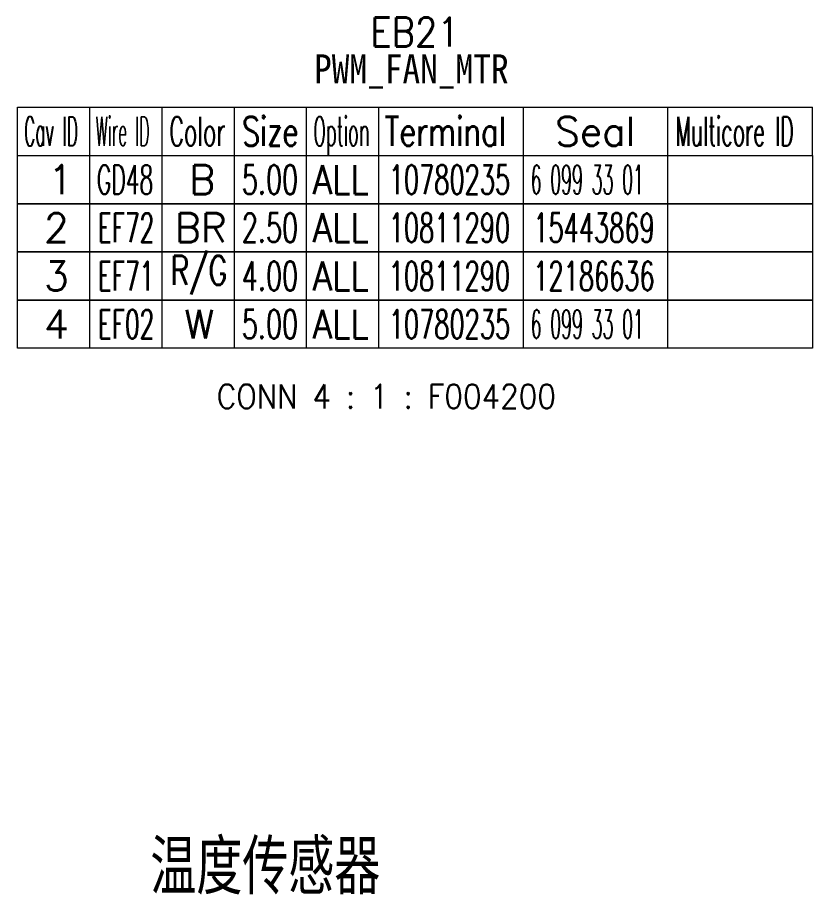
# Model space of a CAD drawing. Header units: inches. Extents: x 47316 to 59086, y 3141 to 11743.
# Drawn here: x 52605 to 52687.5, y 9992.1 to 10083.1 of the extents above; entities that cross this region are included whole.
import ezdxf

# ---------------------------------------------------------------- set-up
doc = ezdxf.new("R2010")
doc.units = ezdxf.units.IN
doc.header["$MEASUREMENT"] = 0
doc.styles.add('MtX_FangSong_GB2312', font='')
doc.styles.get("Standard").update_dxf_attribs({"font": ''})
doc.styles.get('MtX_FangSong_GB2312').set_extended_font_data('FangSong_GB2312')
doc.styles.get('Standard').set_extended_font_data('SimSun')

msp = doc.modelspace()

# ---------------------------------------------------------------- linework, layer by layer
at = {"color": 0, "linetype": 'Continuous', "lineweight": 15}
for p, q in [((52605.006, 10073.767), (52687.506, 10073.767)), ((52605.006, 10068.767), (52605.006, 10073.767)), ((52605.006, 10068.767), (52687.506, 10068.767))]:
    msp.add_line(p, q, dxfattribs=at)
at = {"color": 7, "linetype": 'Continuous', "lineweight": 15}
for p, q in [((52612.506, 10068.767), (52612.506, 10073.767)), ((52620.006, 10068.767), (52620.006, 10073.767)), ((52627.506, 10068.767), (52627.506, 10073.767)), ((52635.006, 10068.767), (52635.006, 10073.767)), ((52642.506, 10068.767), (52642.506, 10073.767)), ((52657.506, 10068.767), (52657.506, 10073.767)), ((52672.506, 10068.767), (52672.506, 10073.767)), ((52687.506, 10068.767), (52687.506, 10073.767))]:
    msp.add_line(p, q, dxfattribs=at)
at = {"color": 102, "linetype": 'Continuous', "lineweight": 15}
for p, q in [((52612.506, 10063.767), (52612.506, 10068.767)), ((52620.006, 10063.767), (52620.006, 10068.767)), ((52627.506, 10063.767), (52627.506, 10068.767)), ((52635.006, 10063.767), (52635.006, 10068.767)), ((52642.506, 10063.767), (52642.506, 10068.767)), ((52657.506, 10063.767), (52657.506, 10068.767)), ((52672.506, 10063.767), (52672.506, 10068.767)), ((52612.506, 10058.767), (52612.506, 10063.767)), ((52620.006, 10058.767), (52620.006, 10063.767)), ((52627.506, 10058.767), (52627.506, 10063.767)), ((52635.006, 10058.767), (52635.006, 10063.767)), ((52642.506, 10058.767), (52642.506, 10063.767)), ((52657.506, 10058.767), (52657.506, 10063.767)), ((52672.506, 10058.767), (52672.506, 10063.767)), ((52612.506, 10053.767), (52612.506, 10058.767)), ((52620.006, 10053.767), (52620.006, 10058.767)), ((52627.506, 10053.767), (52627.506, 10058.767)), ((52635.006, 10053.767), (52635.006, 10058.767)), ((52642.506, 10053.767), (52642.506, 10058.767)), ((52657.506, 10053.767), (52657.506, 10058.767)), ((52672.506, 10053.767), (52672.506, 10058.767)), ((52612.506, 10048.767), (52612.506, 10053.767)), ((52620.006, 10048.767), (52620.006, 10053.767)), ((52627.506, 10048.767), (52627.506, 10053.767)), ((52635.006, 10048.767), (52635.006, 10053.767)), ((52642.506, 10048.767), (52642.506, 10053.767)), ((52657.506, 10048.767), (52657.506, 10053.767)), ((52672.506, 10048.767), (52672.506, 10053.767))]:
    msp.add_line(p, q, dxfattribs=at)
at = {"color": 0, "linetype": 'Continuous', "lineweight": 15}
for points in [[(52605.006, 10063.767), (52605.006, 10068.767), (52687.506, 10068.767), (52687.506, 10063.767)], [(52605.006, 10058.767), (52605.006, 10063.767), (52687.506, 10063.767), (52687.506, 10058.767)], [(52605.006, 10053.767), (52605.006, 10058.767), (52687.506, 10058.767), (52687.506, 10053.767)], [(52605.006, 10048.767), (52605.006, 10053.767), (52687.506, 10053.767), (52687.506, 10048.767)]]:
    msp.add_lwpolyline(points, close=True, dxfattribs=at)

# ---------------------------------------------------------------- texts
at = {"lineweight": 15, "style": 'MtX_FangSong_GB2312', "width": 0.7}
msp.add_text('温度传感器', height=5, dxfattribs=at).set_placement((52618.786, 9992.627))
at = {"color": 6, "linetype": 'Continuous', "lineweight": 20, "char_height": 3, "attachment_point": 1}
for s, insert, width in [('\\Fromans.shx;\\W0.9000000000;\\T1.0000000000;\\o\\lEB21', (52641.627, 10083.084), 10.28571), ('\\f黑体|b0|i0|c1|p0;\\W0.9000000000;\\T1.0000000000;\\o\\lPWM_FAN_MTR', (52635.774, 10079.267), 21.3573)]:
    msp.add_mtext(s, dxfattribs=dict(at, insert=insert, width=width))
at = {"color": 7, "linetype": 'Continuous', "lineweight": 15, "char_height": 3, "attachment_point": 1}
for s, insert, width in [('\\Fromans.shx;\\W0.4292452830;\\T1.0000000000;\\o\\lCav ID', (52605.69, 10072.767), 6.5), ('\\Fromans.shx;\\W0.4026548673;\\T1.0000000000;\\o\\lWire ID', (52613.121, 10072.767), 6.5), ('\\Fromans.shx;\\W0.5687500000;\\T1.0000000000;\\o\\lColor', (52620.749, 10072.767), 6.5), ('\\Fromans.shx;\\W0.7222222222;\\T1.0000000000;\\o\\lSize', (52628.315, 10072.767), 6.5), ('\\Fromans.shx;\\W0.4595959596;\\T1.0000000000;\\o\\lOption', (52635.703, 10072.767), 6.5), ('\\Fromans.shx;\\W0.7480916031;\\T1.0000000000;\\o\\lTerminal', (52643.112, 10072.767), 14), ('\\Fromans.shx;\\W1.0000000000;\\T1.0000000000;\\o\\lSeal', (52660.791, 10072.767), 9.28571), ('\\Fromans.shx;\\W0.5185185185;\\T1.0000000000;\\o\\lMulticore ID', (52673.302, 10072.767), 14), ('\\Fromans.shx;\\W1.0000000000;\\T1.0000000000;\\o\\l1', (52608.184, 10067.767), 2.85714), ('\\Fromans.shx;\\W1.0000000000;\\T1.0000000000;\\o\\l2', (52607.756, 10062.767), 2.85714), ('\\Fromans.shx;\\W1.0000000000;\\T1.0000000000;\\o\\l3', (52607.756, 10057.767), 2.85714), ('\\Fromans.shx;\\W1.0000000000;\\T1.0000000000;\\o\\l4', (52607.756, 10052.767), 2.85714)]:
    msp.add_mtext(s, dxfattribs=dict(at, insert=insert, width=width))
at = {"color": 21, "linetype": 'Continuous', "lineweight": 15, "char_height": 3, "attachment_point": 1}
for s, insert, width in [('\\Fromans.shx;\\W0.5548780488;\\T1.0000000000;\\o\\lGD48', (52613.243, 10067.767), 6.5), ('\\Fromans.shx;\\W0.6500000000;\\T1.0000000000;\\o\\l5.00', (52628.284, 10067.767), 6.5), ('\\Fromans.shx;\\W0.6125000000;\\T1.0000000000;\\o\\l10780235', (52643.531, 10067.767), 14), ('\\Fromans.shx;\\W0.5909090909;\\T1.0000000000;\\o\\lEF72', (52613.343, 10062.767), 6.5), ('\\Fromans.shx;\\W0.6500000000;\\T1.0000000000;\\o\\l2.50', (52628.284, 10062.767), 6.5), ('\\Fromans.shx;\\W0.6125000000;\\T1.0000000000;\\o\\l10811290', (52643.531, 10062.767), 14), ('\\Fromans.shx;\\W0.5909090909;\\T1.0000000000;\\o\\lEF71', (52613.343, 10057.767), 6.5), ('\\Fromans.shx;\\W0.6500000000;\\T1.0000000000;\\o\\l4.00', (52628.284, 10057.767), 6.5), ('\\Fromans.shx;\\W0.6125000000;\\T1.0000000000;\\o\\l10811290', (52643.531, 10057.767), 14), ('\\Fromans.shx;\\W0.5909090909;\\T1.0000000000;\\o\\lEF02', (52613.343, 10052.767), 6.5), ('\\Fromans.shx;\\W0.6500000000;\\T1.0000000000;\\o\\l5.00', (52628.284, 10052.767), 6.5), ('\\Fromans.shx;\\W0.6125000000;\\T1.0000000000;\\o\\l10780235', (52643.531, 10052.767), 14)]:
    msp.add_mtext(s, dxfattribs=dict(at, insert=insert, width=width))
at = {"color": 140, "linetype": 'Continuous', "lineweight": 15, "char_height": 3, "attachment_point": 1}
for s, insert, width in [('\\Fromans.shx;\\W1.0000000000;\\T1.0000000000;\\o\\lB', (52622.827, 10067.767), 3), ('\\Fromans.shx;\\W0.8750000000;\\T1.0000000000;\\o\\lALL', (52635.631, 10067.767), 6.5), ('\\Fromans.shx;\\W0.4394618834;\\T1.0000000000;\\o\\l6 099 33 01', (52658.257, 10067.767), 14), ('\\Fromans.shx;\\W1.0000000000;\\T1.0000000000;\\o\\lBR', (52621.327, 10062.767), 6), ('\\Fromans.shx;\\W0.8750000000;\\T1.0000000000;\\o\\lALL', (52635.631, 10062.767), 6.5), ('\\Fromans.shx;\\W0.6125000000;\\T1.0000000000;\\o\\l15443869', (52658.531, 10062.767), 14), ('\\Fromans.shx;\\W0.7109375000;\\T1.0000000000;\\o\\lR/G', (52620.912, 10058.338), 6.5), ('\\Fromans.shx;\\W0.8750000000;\\T1.0000000000;\\o\\lALL', (52635.631, 10057.767), 6.5), ('\\Fromans.shx;\\W0.6125000000;\\T1.0000000000;\\o\\l12186636', (52658.531, 10057.767), 14), ('\\Fromans.shx;\\W1.0000000000;\\T1.0000000000;\\o\\lW', (52622.327, 10052.767), 3.42857), ('\\Fromans.shx;\\W0.8750000000;\\T1.0000000000;\\o\\lALL', (52635.631, 10052.767), 6.5), ('\\Fromans.shx;\\W0.4394618834;\\T1.0000000000;\\o\\l6 099 33 01', (52658.257, 10052.767), 14)]:
    msp.add_mtext(s, dxfattribs=dict(at, insert=insert, width=width))
at = {"color": 42, "linetype": 'Continuous', "lineweight": 15, "insert": (52625.684, 10045.017), "char_height": 2.5, "width": 41.78571, "attachment_point": 1}
msp.add_mtext('\\Fromans.shx;\\W0.9000000000;\\T1.0000000000;\\o\\lCONN 4 : 1 : F004200', dxfattribs=at)

doc.saveas('drawing.dxf')
